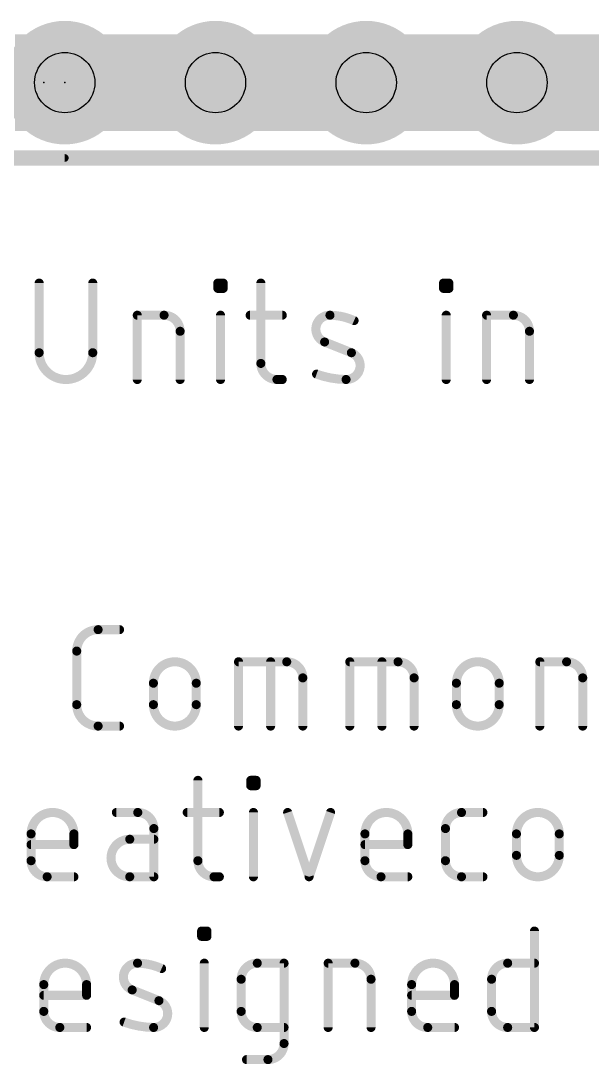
# Model space of a CAD drawing. Extents: x -28.7 to 57.9, y -15.3 to 34.1.
# Drawn here: x 4.34 to 13.97, y -15.27 to 2.31 of the extents above; entities that cross this region are included whole.
import ezdxf

# ---------------------------------------------------------------- set-up
doc = ezdxf.new("R2010")
doc.units = 0
for name, color, linetype in [('1', 12, 'CONTINUOUS'), ('16', 53, 'CONTINUOUS'), ('17', 254, 'CONTINUOUS'), ('20', 53, 'CONTINUOUS'), ('21', 41, 'CONTINUOUS'), ('22', 40, 'CONTINUOUS'), ('23', 53, 'CONTINUOUS'), ('24', 53, 'CONTINUOUS'), ('29', 253, 'CONTINUOUS'), ('30', 253, 'CONTINUOUS'), ('44', 253, 'CONTINUOUS'), ('47', 253, 'CONTINUOUS'), ('51', 53, 'CONTINUOUS')]:
    doc.layers.add(name, color=color, linetype=linetype)

# ---------------------------------------------------------------- blocks, each defined once
blk = doc.blocks.new('RECT')
blk.add_solid([(-0.5, -0.5), (0.5, -0.5), (-0.5, 0.5), (0.5, 0.5)])
blk = doc.blocks.new('ROUNDP')
at = {"const_width": 0.5}
blk.add_lwpolyline([(0, -0.25, 1), (0, 0.25, 1), (0, -0.25)], format="xyb", dxfattribs=at)

msp = doc.modelspace()

# ---------------------------------------------------------------- linework, layer by layer
at = {"layer": '1', "const_width": 0.254}
msp.add_lwpolyline([(27.94, 0), (0, 0)], dxfattribs=at)
msp.add_lwpolyline([(27.94, 0), (0, 0)], dxfattribs=at)
at = {"layer": '16', "const_width": 0.254}
msp.add_lwpolyline([(27.94, 0), (0, 0)], dxfattribs=at)
at = {"layer": '20', "const_width": 0.2032}
msp.add_lwpolyline([(0, 0), (27.94, 0)], dxfattribs=at)
at = {"layer": '23'}
msp.add_point((5.08, 1.27), dxfattribs=at)
at = {"layer": '24'}
msp.add_point((4.7244, 1.27), dxfattribs=at)
at = {"layer": '44'}
for centre in [(5.08, 1.27), (7.62, 1.27), (10.16, 1.27), (12.7, 1.27)]:
    msp.add_circle(centre, 0.508, dxfattribs=at)
at = {"layer": '47'}
for points, const_width in [([(5.08, 0), (-4.49, 0)], 0.13), ([(4.6482, -2.1082), (4.6482, -3.2822)], 0.1524), ([(5.5513, -3.2822), (5.5513, -2.1082)], 0.1524), ([(7.6598, -2.1985), (7.6598, -2.1082)], 0.1524), ([(7.6598, -2.1082), (7.7501, -2.1082)], 0.1524), ([(7.7501, -2.1082), (7.7501, -2.1985)], 0.1524), ([(8.3846, -2.1082), (8.3846, -3.4629)], 0.1524), ([(11.4634, -2.1985), (11.4634, -2.1082)], 0.1524), ([(11.4634, -2.1082), (11.5537, -2.1082)], 0.1524), ([(11.5537, -2.1082), (11.5537, -2.1985)], 0.1524), ([(7.7501, -2.1985), (7.6598, -2.1985)], 0.1524), ([(11.5537, -2.1985), (11.4634, -2.1985)], 0.1524), ([(6.3016, -3.7338), (6.3016, -2.6501)], 0.1524), ([(6.3016, -2.6501), (6.7532, -2.6501)], 0.1524), ([(7.705, -3.7338), (7.705, -2.6501)], 0.1524), ([(8.204, -2.6501), (8.7458, -2.6501)], 0.1524), ([(11.5085, -3.7338), (11.5085, -2.6501)], 0.1524), ([(12.1894, -3.7338), (12.1894, -2.6501)], 0.1524), ([(12.1894, -2.6501), (12.6409, -2.6501)], 0.1524), ([(7.0241, -2.921), (7.0241, -3.7338)], 0.1524), ([(12.9119, -2.921), (12.9119, -3.7338)], 0.1524), ([(9.9107, -3.2822), (9.4591, -3.1016)], 0.1524), ([(8.6555, -3.7338), (8.7458, -3.7338)], 0.1524)]:
    msp.add_lwpolyline(points, dxfattribs=dict(at, const_width=const_width))
for points, const_width in [([(5.08, -0.0325, 1), (5.08, 0.0325)], 0.065), ([(4.6863, -2.1082, 1), (4.6101, -2.1082)], 0.0762), ([(5.5894, -2.1082, 1), (5.5132, -2.1082)], 0.0762), ([(7.6979, -2.1082, 1), (7.6217, -2.1082)], 0.0762), ([(7.6598, -2.0701, 1), (7.6598, -2.1463)], 0.0762), ([(7.7882, -2.1082, 1), (7.712, -2.1082)], 0.0762), ([(7.7501, -2.1463, 1), (7.7501, -2.0701)], 0.0762), ([(8.4227, -2.1082, 1), (8.3465, -2.1082)], 0.0762), ([(11.5015, -2.1082, 1), (11.4253, -2.1082)], 0.0762), ([(11.4634, -2.0701, 1), (11.4634, -2.1463)], 0.0762), ([(11.5918, -2.1082, 1), (11.5156, -2.1082)], 0.0762), ([(11.5537, -2.1463, 1), (11.5537, -2.0701)], 0.0762), ([(7.6598, -2.1604, 1), (7.6598, -2.2366)], 0.0762), ([(7.6217, -2.1985, 1), (7.6979, -2.1985)], 0.0762), ([(7.712, -2.1985, 1), (7.7882, -2.1985)], 0.0762), ([(7.7501, -2.2366, 1), (7.7501, -2.1604)], 0.0762), ([(11.4634, -2.1604, 1), (11.4634, -2.2366)], 0.0762), ([(11.4253, -2.1985, 1), (11.5015, -2.1985)], 0.0762), ([(11.5156, -2.1985, 1), (11.5918, -2.1985)], 0.0762), ([(11.5537, -2.2366, 1), (11.5537, -2.1604)], 0.0762), ([(6.3397, -2.6501, 1), (6.2635, -2.6501)], 0.0762), ([(6.3016, -2.612, 1), (6.3016, -2.6882)], 0.0762), ([(7.0241, -2.921, 0.4142), (6.7532, -2.6501)], 0.1524), ([(6.7532, -2.612, 1), (6.7532, -2.6882)], 0.0762), ([(6.7532, -2.6882, 1), (6.7532, -2.612)], 0.0762), ([(7.7431, -2.6501, 1), (7.6669, -2.6501)], 0.0762), ([(8.204, -2.612, 1), (8.204, -2.6882)], 0.0762), ([(8.7458, -2.6882, 1), (8.7458, -2.612)], 0.0762), ([(9.5494, -2.6501, 0.8318), (9.4591, -3.1016)], 0.1524), ([(9.9558, -2.7404, 0.1026), (9.5494, -2.6501)], 0.1524), ([(9.55, -2.612, 1), (9.5489, -2.6882)], 0.0762), ([(9.5489, -2.6882, 1), (9.55, -2.612)], 0.0762), ([(11.5466, -2.6501, 1), (11.4704, -2.6501)], 0.0762), ([(12.2275, -2.6501, 1), (12.1513, -2.6501)], 0.0762), ([(12.1894, -2.612, 1), (12.1894, -2.6882)], 0.0762), ([(12.9119, -2.921, 0.4142), (12.6409, -2.6501)], 0.1524), ([(12.6409, -2.612, 1), (12.6409, -2.6882)], 0.0762), ([(12.6409, -2.6882, 1), (12.6409, -2.612)], 0.0762), ([(9.9402, -2.7751, 1), (9.9715, -2.7056)], 0.0762), ([(7.0622, -2.921, 1), (6.986, -2.921)], 0.0762), ([(6.986, -2.921, 1), (7.0622, -2.921)], 0.0762), ([(12.95, -2.921, 1), (12.8738, -2.921)], 0.0762), ([(12.8738, -2.921, 1), (12.95, -2.921)], 0.0762), ([(9.4733, -3.0663, 1), (9.445, -3.137)], 0.0762), ([(9.445, -3.137, 1), (9.4733, -3.0662)], 0.0762), ([(4.6482, -3.2822, 1), (5.5513, -3.2822)], 0.1524), ([(4.6863, -3.2822, 1), (4.6101, -3.2822)], 0.0762), ([(4.6101, -3.2822, 1), (4.6863, -3.2822)], 0.0762), ([(5.5894, -3.2822, 1), (5.5132, -3.2822)], 0.0762), ([(5.5132, -3.2822, 1), (5.5894, -3.2822)], 0.0762), ([(9.8204, -3.7338, 0.8318), (9.9107, -3.2822)], 0.1524), ([(9.9248, -3.2469, 1), (9.8965, -3.3176)], 0.0762), ([(9.8965, -3.3176, 1), (9.9248, -3.2469)], 0.0762), ([(8.3846, -3.4629, 0.4142), (8.6555, -3.7338)], 0.1524), ([(8.4227, -3.4629, 1), (8.3465, -3.4629)], 0.0762), ([(8.3465, -3.4629, 1), (8.4227, -3.4629)], 0.0762), ([(8.6555, -3.6957, 1), (8.6555, -3.7719)], 0.0762), ([(8.6555, -3.7719, 1), (8.6555, -3.6957)], 0.0762), ([(8.7458, -3.7719, 1), (8.7458, -3.6957)], 0.0762), ([(9.3366, -3.6076, 1), (9.3108, -3.6793)], 0.0762), ([(9.3237, -3.6435, 0.083), (9.8204, -3.7338)], 0.1524), ([(9.8209, -3.6957, 1), (9.8198, -3.7719)], 0.0762), ([(9.8198, -3.7719, 1), (9.8209, -3.6957)], 0.0762), ([(6.2635, -3.7338, 1), (6.3397, -3.7338)], 0.0762), ([(6.986, -3.7338, 1), (7.0622, -3.7338)], 0.0762), ([(7.6669, -3.7338, 1), (7.7431, -3.7338)], 0.0762), ([(11.4704, -3.7338, 1), (11.5466, -3.7338)], 0.0762), ([(12.1513, -3.7338, 1), (12.2275, -3.7338)], 0.0762), ([(12.8738, -3.7338, 1), (12.95, -3.7338)], 0.0762)]:
    msp.add_lwpolyline(points, format="xyb", dxfattribs=dict(at, const_width=const_width))
at = {"layer": '51'}
for points, const_width in [([(5.6421, -7.9502, 0.4142), (5.2808, -8.3114)], 0.1524), ([(5.6421, -7.9121, 1), (5.6421, -7.9883)], 0.0762), ([(5.6421, -7.9883, 1), (5.6421, -7.9121)], 0.0762), ([(6.0033, -7.9883, 1), (6.0033, -7.9121)], 0.0762), ([(5.3189, -8.3114, 1), (5.2427, -8.3114)], 0.0762), ([(5.2427, -8.3114, 1), (5.3189, -8.3114)], 0.0762), ([(7.296, -8.8533, 1), (6.5735, -8.8533)], 0.1524), ([(8.0462, -8.4921, 1), (7.97, -8.4921)], 0.0762), ([(8.0081, -8.454, 1), (8.0081, -8.5302)], 0.0762), ([(8.588, -8.4921, 1), (8.5118, -8.4921)], 0.0762), ([(9.0918, -8.763, 0.4142), (8.8209, -8.4921)], 0.1524), ([(8.8209, -8.454, 1), (8.8209, -8.5302)], 0.0762), ([(8.8209, -8.5302, 1), (8.8209, -8.454)], 0.0762), ([(9.9219, -8.4921, 1), (9.8457, -8.4921)], 0.0762), ([(9.8838, -8.454, 1), (9.8838, -8.5302)], 0.0762), ([(10.4638, -8.4921, 1), (10.3876, -8.4921)], 0.0762), ([(10.9676, -8.763, 0.4142), (10.6966, -8.4921)], 0.1524), ([(10.6966, -8.454, 1), (10.6966, -8.5302)], 0.0762), ([(10.6966, -8.5302, 1), (10.6966, -8.454)], 0.0762), ([(12.4022, -8.8533, 1), (11.6797, -8.8533)], 0.1524), ([(13.1246, -8.4921, 1), (13.0484, -8.4921)], 0.0762), ([(13.0865, -8.454, 1), (13.0865, -8.5302)], 0.0762), ([(13.809, -8.763, 0.4142), (13.538, -8.4921)], 0.1524), ([(13.538, -8.454, 1), (13.538, -8.5302)], 0.0762), ([(13.538, -8.5302, 1), (13.538, -8.454)], 0.0762), ([(6.6116, -8.8533, 1), (6.5354, -8.8533)], 0.0762), ([(7.3341, -8.8533, 1), (7.2579, -8.8533)], 0.0762), ([(9.1299, -8.763, 1), (9.0537, -8.763)], 0.0762), ([(9.0537, -8.763, 1), (9.1299, -8.763)], 0.0762), ([(11.0057, -8.763, 1), (10.9295, -8.763)], 0.0762), ([(10.9295, -8.763, 1), (11.0057, -8.763)], 0.0762), ([(11.7178, -8.8533, 1), (11.6416, -8.8533)], 0.0762), ([(12.4403, -8.8533, 1), (12.3641, -8.8533)], 0.0762), ([(13.8471, -8.763, 1), (13.7709, -8.763)], 0.0762), ([(13.7709, -8.763, 1), (13.8471, -8.763)], 0.0762), ([(6.5354, -8.8533, 1), (6.6116, -8.8533)], 0.0762), ([(7.2579, -8.8533, 1), (7.3341, -8.8533)], 0.0762), ([(11.6416, -8.8533, 1), (11.7178, -8.8533)], 0.0762), ([(12.3641, -8.8533, 1), (12.4403, -8.8533)], 0.0762), ([(5.2808, -9.2146, 0.4142), (5.6421, -9.5758)], 0.1524), ([(5.3189, -9.2146, 1), (5.2427, -9.2146)], 0.0762), ([(6.5735, -9.2146, 1), (7.296, -9.2146)], 0.1524), ([(6.6116, -9.2146, 1), (6.5354, -9.2146)], 0.0762), ([(7.3341, -9.2146, 1), (7.2579, -9.2146)], 0.0762), ([(11.6797, -9.2146, 1), (12.4022, -9.2146)], 0.1524), ([(11.7178, -9.2146, 1), (11.6416, -9.2146)], 0.0762), ([(12.4403, -9.2146, 1), (12.3641, -9.2146)], 0.0762), ([(5.2427, -9.2146, 1), (5.3189, -9.2146)], 0.0762), ([(6.5354, -9.2146, 1), (6.6116, -9.2146)], 0.0762), ([(7.2579, -9.2146, 1), (7.3341, -9.2146)], 0.0762), ([(11.6416, -9.2146, 1), (11.7178, -9.2146)], 0.0762), ([(12.3641, -9.2146, 1), (12.4403, -9.2146)], 0.0762), ([(5.6421, -9.5377, 1), (5.6421, -9.6139)], 0.0762), ([(5.6421, -9.6139, 1), (5.6421, -9.5377)], 0.0762), ([(6.0033, -9.6139, 1), (6.0033, -9.5377)], 0.0762), ([(7.97, -9.5758, 1), (8.0462, -9.5758)], 0.0762), ([(8.5118, -9.5758, 1), (8.588, -9.5758)], 0.0762), ([(9.0537, -9.5758, 1), (9.1299, -9.5758)], 0.0762), ([(9.8457, -9.5758, 1), (9.9219, -9.5758)], 0.0762), ([(10.3876, -9.5758, 1), (10.4638, -9.5758)], 0.0762), ([(10.9295, -9.5758, 1), (11.0057, -9.5758)], 0.0762), ([(13.0484, -9.5758, 1), (13.1246, -9.5758)], 0.0762), ([(13.7709, -9.5758, 1), (13.8471, -9.5758)], 0.0762), ([(7.3623, -10.4902, 1), (7.2861, -10.4902)], 0.0762), ([(8.2527, -10.4902, 1), (8.1765, -10.4902)], 0.0762), ([(8.2146, -10.4521, 1), (8.2146, -10.5283)], 0.0762), ([(8.2146, -10.5424, 1), (8.2146, -10.6186)], 0.0762), ([(8.1765, -10.5805, 1), (8.2527, -10.5805)], 0.0762), ([(8.343, -10.4902, 1), (8.2668, -10.4902)], 0.0762), ([(8.2668, -10.5805, 1), (8.343, -10.5805)], 0.0762), ([(8.3049, -10.5283, 1), (8.3049, -10.4521)], 0.0762), ([(8.3049, -10.6186, 1), (8.3049, -10.5424)], 0.0762), ([(5.2343, -11.3933, 1), (4.5118, -11.3933)], 0.1524), ([(5.9495, -10.994, 1), (5.9495, -11.0702)], 0.0762), ([(6.5817, -11.303, 0.4142), (6.3107, -11.0321)], 0.1524), ([(6.3107, -10.994, 1), (6.3107, -11.0702)], 0.0762), ([(6.3107, -11.0702, 1), (6.3107, -10.994)], 0.0762), ([(7.1436, -10.994, 1), (7.1436, -11.0702)], 0.0762), ([(7.6854, -11.0702, 1), (7.6854, -10.994)], 0.0762), ([(8.2979, -11.0321, 1), (8.2217, -11.0321)], 0.0762), ([(8.8726, -11.02, 1), (8.8003, -11.0441)], 0.0762), ([(9.595, -11.0441, 1), (9.5228, -11.02)], 0.0762), ([(10.8615, -11.3933, 1), (10.139, -11.3933)], 0.1524), ([(11.7664, -11.0321, 0.4142), (11.4955, -11.303)], 0.1524), ([(11.7664, -10.994, 1), (11.7664, -11.0702)], 0.0762), ([(11.7664, -11.0702, 1), (11.7664, -10.994)], 0.0762), ([(12.1277, -11.0702, 1), (12.1277, -10.994)], 0.0762), ([(13.4146, -11.3933, 1), (12.6921, -11.3933)], 0.1524), ([(6.6198, -11.303, 1), (6.5436, -11.303)], 0.0762), ([(11.5336, -11.303, 1), (11.4574, -11.303)], 0.0762), ([(4.5499, -11.3933, 1), (4.4737, -11.3933)], 0.0762), ([(4.4737, -11.3933, 1), (4.5499, -11.3933)], 0.0762), ([(5.2724, -11.3933, 1), (5.1962, -11.3933)], 0.0762), ([(5.1962, -11.3933, 1), (5.2724, -11.3933)], 0.0762), ([(6.1753, -11.4836, 1), (6.1753, -12.1158)], 0.1524), ([(6.1753, -11.4455, 1), (6.1753, -11.5217)], 0.0762), ([(6.1753, -11.5217, 1), (6.1753, -11.4455)], 0.0762), ([(6.5436, -11.303, 1), (6.6198, -11.303)], 0.0762), ([(6.5817, -11.5217, 1), (6.5817, -11.4455)], 0.0762), ([(10.1771, -11.3933, 1), (10.1009, -11.3933)], 0.0762), ([(10.1009, -11.3933, 1), (10.1771, -11.3933)], 0.0762), ([(10.8996, -11.3933, 1), (10.8234, -11.3933)], 0.0762), ([(10.8234, -11.3933, 1), (10.8996, -11.3933)], 0.0762), ([(11.4574, -11.303, 1), (11.5336, -11.303)], 0.0762), ([(12.7302, -11.3933, 1), (12.654, -11.3933)], 0.0762), ([(12.654, -11.3933, 1), (12.7302, -11.3933)], 0.0762), ([(13.4527, -11.3933, 1), (13.3765, -11.3933)], 0.0762), ([(13.3765, -11.3933, 1), (13.4527, -11.3933)], 0.0762), ([(4.5118, -11.5358, 1), (4.5118, -11.612)], 0.0762), ([(5.1962, -11.5739, 1), (5.2724, -11.5739)], 0.0762), ([(5.2343, -11.612, 1), (5.2343, -11.5358)], 0.0762), ([(10.139, -11.5358, 1), (10.139, -11.612)], 0.0762), ([(10.8234, -11.5739, 1), (10.8996, -11.5739)], 0.0762), ([(10.8615, -11.612, 1), (10.8615, -11.5358)], 0.0762), ([(4.5118, -11.8449, 0.4142), (4.7827, -12.1158)], 0.1524), ([(4.5499, -11.8449, 1), (4.4737, -11.8449)], 0.0762), ([(7.3242, -11.8449, 0.4142), (7.5951, -12.1158)], 0.1524), ([(7.3623, -11.8449, 1), (7.2861, -11.8449)], 0.0762), ([(10.139, -11.8449, 0.4142), (10.4099, -12.1158)], 0.1524), ([(10.1771, -11.8449, 1), (10.1009, -11.8449)], 0.0762), ([(11.4955, -11.8449, 0.4142), (11.7664, -12.1158)], 0.1524), ([(11.5336, -11.8449, 1), (11.4574, -11.8449)], 0.0762), ([(12.6921, -11.7546, 1), (13.4146, -11.7546)], 0.1524), ([(12.7302, -11.7546, 1), (12.654, -11.7546)], 0.0762), ([(12.654, -11.7546, 1), (12.7302, -11.7546)], 0.0762), ([(13.4527, -11.7546, 1), (13.3765, -11.7546)], 0.0762), ([(13.3765, -11.7546, 1), (13.4527, -11.7546)], 0.0762), ([(4.4737, -11.8449, 1), (4.5499, -11.8449)], 0.0762), ([(7.2861, -11.8449, 1), (7.3623, -11.8449)], 0.0762), ([(10.1009, -11.8449, 1), (10.1771, -11.8449)], 0.0762), ([(11.4574, -11.8449, 1), (11.5336, -11.8449)], 0.0762), ([(4.7827, -12.0777, 1), (4.7827, -12.1539)], 0.0762), ([(4.7827, -12.1539, 1), (4.7827, -12.0777)], 0.0762), ([(5.2343, -12.1539, 1), (5.2343, -12.0777)], 0.0762), ([(6.1753, -12.0777, 1), (6.1753, -12.1539)], 0.0762), ([(6.1753, -12.1539, 1), (6.1753, -12.0777)], 0.0762), ([(6.5436, -12.1158, 1), (6.6198, -12.1158)], 0.0762), ([(6.5817, -12.1539, 1), (6.5817, -12.0777)], 0.0762), ([(7.5951, -12.0777, 1), (7.5951, -12.1539)], 0.0762), ([(7.5951, -12.1539, 1), (7.5951, -12.0777)], 0.0762), ([(7.6854, -12.1539, 1), (7.6854, -12.0777)], 0.0762), ([(8.2217, -12.1158, 1), (8.2979, -12.1158)], 0.0762), ([(9.1615, -12.1038, 1), (9.2338, -12.1278)], 0.0762), ([(9.1615, -12.1278, 1), (9.2338, -12.1038)], 0.0762), ([(10.4099, -12.0777, 1), (10.4099, -12.1539)], 0.0762), ([(10.4099, -12.1539, 1), (10.4099, -12.0777)], 0.0762), ([(10.8615, -12.1539, 1), (10.8615, -12.0777)], 0.0762), ([(11.7664, -12.0777, 1), (11.7664, -12.1539)], 0.0762), ([(11.7664, -12.1539, 1), (11.7664, -12.0777)], 0.0762), ([(12.1277, -12.1539, 1), (12.1277, -12.0777)], 0.0762), ([(7.4244, -13.0302, 1), (7.3482, -13.0302)], 0.0762), ([(7.3863, -12.9921, 1), (7.3863, -13.0683)], 0.0762), ([(7.5147, -13.0302, 1), (7.4385, -13.0302)], 0.0762), ([(7.4766, -13.0683, 1), (7.4766, -12.9921)], 0.0762), ([(13.0339, -13.0302, 1), (12.9577, -13.0302)], 0.0762), ([(7.3863, -13.0824, 1), (7.3863, -13.1586)], 0.0762), ([(7.3482, -13.1205, 1), (7.4244, -13.1205)], 0.0762), ([(7.4385, -13.1205, 1), (7.5147, -13.1205)], 0.0762), ([(7.4766, -13.1586, 1), (7.4766, -13.0824)], 0.0762), ([(5.448, -13.9333, 1), (4.7255, -13.9333)], 0.1524), ([(6.306, -13.5721, 0.8318), (6.2157, -14.0236)], 0.1524), ([(6.7124, -13.6624, 0.1026), (6.306, -13.5721)], 0.1524), ([(6.3066, -13.534, 1), (6.3055, -13.6102)], 0.0762), ([(6.3055, -13.6102, 1), (6.3066, -13.534)], 0.0762), ([(7.4696, -13.5721, 1), (7.3934, -13.5721)], 0.0762), ([(8.3238, -13.5721, 0.4142), (8.0529, -13.843)], 0.1524), ([(8.3238, -13.534, 1), (8.3238, -13.6102)], 0.0762), ([(8.3238, -13.6102, 1), (8.3238, -13.534)], 0.0762), ([(8.8134, -13.5721, 1), (8.7372, -13.5721)], 0.0762), ([(8.7753, -13.6102, 1), (8.7753, -13.534)], 0.0762), ([(9.5572, -13.5721, 1), (9.481, -13.5721)], 0.0762), ([(9.5191, -13.534, 1), (9.5191, -13.6102)], 0.0762), ([(10.2416, -13.843, 0.4142), (9.9707, -13.5721)], 0.1524), ([(9.9707, -13.534, 1), (9.9707, -13.6102)], 0.0762), ([(9.9707, -13.6102, 1), (9.9707, -13.534)], 0.0762), ([(11.6484, -13.9333, 1), (10.9259, -13.9333)], 0.1524), ([(12.5442, -13.5721, 0.4142), (12.2733, -13.843)], 0.1524), ([(12.5442, -13.534, 1), (12.5442, -13.6102)], 0.0762), ([(12.5442, -13.6102, 1), (12.5442, -13.534)], 0.0762), ([(12.9958, -13.6102, 1), (12.9958, -13.534)], 0.0762), ([(6.6968, -13.6971, 1), (6.7281, -13.6276)], 0.0762), ([(4.7636, -13.9333, 1), (4.6874, -13.9333)], 0.0762), ([(5.4861, -13.9333, 1), (5.4099, -13.9333)], 0.0762), ([(8.091, -13.843, 1), (8.0148, -13.843)], 0.0762), ([(8.0148, -13.843, 1), (8.091, -13.843)], 0.0762), ([(10.2797, -13.843, 1), (10.2035, -13.843)], 0.0762), ([(10.2035, -13.843, 1), (10.2797, -13.843)], 0.0762), ([(10.964, -13.9333, 1), (10.8878, -13.9333)], 0.0762), ([(11.6865, -13.9333, 1), (11.6103, -13.9333)], 0.0762), ([(12.3114, -13.843, 1), (12.2352, -13.843)], 0.0762), ([(12.2352, -13.843, 1), (12.3114, -13.843)], 0.0762), ([(4.6874, -13.9333, 1), (4.7636, -13.9333)], 0.0762), ([(4.7255, -14.0758, 1), (4.7255, -14.152)], 0.0762), ([(5.4099, -13.9333, 1), (5.4861, -13.9333)], 0.0762), ([(5.448, -14.152, 1), (5.448, -14.0758)], 0.0762), ([(6.2299, -13.9883, 1), (6.2016, -14.059)], 0.0762), ([(6.2016, -14.059, 1), (6.2299, -13.9882)], 0.0762), ([(10.8878, -13.9333, 1), (10.964, -13.9333)], 0.0762), ([(10.9259, -14.0758, 1), (10.9259, -14.152)], 0.0762), ([(11.6103, -13.9333, 1), (11.6865, -13.9333)], 0.0762), ([(11.6484, -14.152, 1), (11.6484, -14.0758)], 0.0762), ([(5.4099, -14.1139, 1), (5.4861, -14.1139)], 0.0762), ([(6.5769, -14.6558, 0.8318), (6.6673, -14.2042)], 0.1524), ([(6.6814, -14.1689, 1), (6.6531, -14.2396)], 0.0762), ([(6.6531, -14.2396, 1), (6.6814, -14.1689)], 0.0762), ([(11.6103, -14.1139, 1), (11.6865, -14.1139)], 0.0762), ([(4.7255, -14.3849, 0.4142), (4.9965, -14.6558)], 0.1524), ([(4.7636, -14.3849, 1), (4.6874, -14.3849)], 0.0762), ([(4.6874, -14.3849, 1), (4.7636, -14.3849)], 0.0762), ([(8.0529, -14.3849, 0.4142), (8.3238, -14.6558)], 0.1524), ([(8.091, -14.3849, 1), (8.0148, -14.3849)], 0.0762), ([(8.0148, -14.3849, 1), (8.091, -14.3849)], 0.0762), ([(10.9259, -14.3849, 0.4142), (11.1968, -14.6558)], 0.1524), ([(10.964, -14.3849, 1), (10.8878, -14.3849)], 0.0762), ([(10.8878, -14.3849, 1), (10.964, -14.3849)], 0.0762), ([(12.2733, -14.3849, 0.4142), (12.5442, -14.6558)], 0.1524), ([(12.3114, -14.3849, 1), (12.2352, -14.3849)], 0.0762), ([(12.2352, -14.3849, 1), (12.3114, -14.3849)], 0.0762), ([(4.9965, -14.6177, 1), (4.9965, -14.6939)], 0.0762), ([(4.9965, -14.6939, 1), (4.9965, -14.6177)], 0.0762), ([(5.448, -14.6939, 1), (5.448, -14.6177)], 0.0762), ([(6.0931, -14.5296, 1), (6.0673, -14.6013)], 0.0762), ([(6.0802, -14.5655, 0.083), (6.5769, -14.6558)], 0.1524), ([(6.5775, -14.6177, 1), (6.5764, -14.6939)], 0.0762), ([(6.5764, -14.6939, 1), (6.5775, -14.6177)], 0.0762), ([(8.3238, -14.6177, 1), (8.3238, -14.6939)], 0.0762), ([(8.3238, -14.6939, 1), (8.3238, -14.6177)], 0.0762), ([(8.7753, -14.6939, 1), (8.7753, -14.6177)], 0.0762), ([(11.1968, -14.6177, 1), (11.1968, -14.6939)], 0.0762), ([(11.1968, -14.6939, 1), (11.1968, -14.6177)], 0.0762), ([(11.6484, -14.6939, 1), (11.6484, -14.6177)], 0.0762), ([(12.5442, -14.6177, 1), (12.5442, -14.6939)], 0.0762), ([(12.5442, -14.6939, 1), (12.5442, -14.6177)], 0.0762), ([(12.9958, -14.6939, 1), (12.9958, -14.6177)], 0.0762), ([(7.3934, -14.6558, 1), (7.4696, -14.6558)], 0.0762), ([(9.481, -14.6558, 1), (9.5572, -14.6558)], 0.0762), ([(10.2035, -14.6558, 1), (10.2797, -14.6558)], 0.0762), ([(12.9577, -14.6558, 1), (13.0339, -14.6558)], 0.0762), ([(8.5044, -15.1977, 0.4142), (8.7753, -14.9267)], 0.1524), ([(8.8134, -14.9267, 1), (8.7372, -14.9267)], 0.0762), ([(8.7372, -14.9267, 1), (8.8134, -14.9267)], 0.0762), ([(8.1432, -15.1596, 1), (8.1432, -15.2358)], 0.0762), ([(8.5044, -15.1596, 1), (8.5044, -15.2358)], 0.0762), ([(8.5044, -15.2358, 1), (8.5044, -15.1596)], 0.0762)]:
    msp.add_lwpolyline(points, format="xyb", dxfattribs=dict(at, const_width=const_width))
at = {"layer": '51', "const_width": 0.1524}
for points in [[(5.6421, -7.9502), (6.0033, -7.9502)], [(5.2808, -9.2146), (5.2808, -8.3114)], [(8.0081, -9.5758), (8.0081, -8.4921)], [(8.0081, -8.4921), (8.8209, -8.4921)], [(8.5499, -9.5758), (8.5499, -8.4921)], [(9.8838, -9.5758), (9.8838, -8.4921)], [(9.8838, -8.4921), (10.6966, -8.4921)], [(10.4257, -9.5758), (10.4257, -8.4921)], [(13.0865, -9.5758), (13.0865, -8.4921)], [(13.0865, -8.4921), (13.538, -8.4921)], [(6.5735, -9.2146), (6.5735, -8.8533)], [(7.296, -8.8533), (7.296, -9.2146)], [(9.0918, -8.763), (9.0918, -9.5758)], [(10.9676, -8.763), (10.9676, -9.5758)], [(11.6797, -9.2146), (11.6797, -8.8533)], [(12.4022, -8.8533), (12.4022, -9.2146)], [(13.809, -8.763), (13.809, -9.5758)], [(6.0033, -9.5758), (5.6421, -9.5758)], [(7.3242, -10.4902), (7.3242, -11.8449)], [(8.2146, -10.5805), (8.2146, -10.4902)], [(8.2146, -10.4902), (8.3049, -10.4902)], [(8.3049, -10.5805), (8.2146, -10.5805)], [(8.3049, -10.4902), (8.3049, -10.5805)], [(6.3107, -11.0321), (5.9495, -11.0321)], [(7.1436, -11.0321), (7.6854, -11.0321)], [(8.2598, -12.1158), (8.2598, -11.0321)], [(8.8364, -11.0321), (9.1977, -12.1158)], [(9.1977, -12.1158), (9.5589, -11.0321)], [(11.7664, -11.0321), (12.1277, -11.0321)], [(6.5817, -12.1158), (6.5817, -11.303)], [(11.4955, -11.8449), (11.4955, -11.303)], [(4.5118, -11.8449), (4.5118, -11.3933)], [(5.2343, -11.3933), (5.2343, -11.5739)], [(6.5817, -11.4836), (6.1753, -11.4836)], [(10.139, -11.8449), (10.139, -11.3933)], [(10.8615, -11.3933), (10.8615, -11.5739)], [(12.6921, -11.7546), (12.6921, -11.3933)], [(13.4146, -11.3933), (13.4146, -11.7546)], [(5.2343, -11.5739), (4.5118, -11.5739)], [(10.8615, -11.5739), (10.139, -11.5739)], [(5.2343, -12.1158), (4.7827, -12.1158)], [(6.1753, -12.1158), (6.5817, -12.1158)], [(7.5951, -12.1158), (7.6854, -12.1158)], [(10.8615, -12.1158), (10.4099, -12.1158)], [(12.1277, -12.1158), (11.7664, -12.1158)], [(7.3863, -13.1205), (7.3863, -13.0302)], [(7.3863, -13.0302), (7.4766, -13.0302)], [(7.4766, -13.0302), (7.4766, -13.1205)], [(12.9958, -13.0302), (12.9958, -14.6558)], [(7.4766, -13.1205), (7.3863, -13.1205)], [(7.4315, -14.6558), (7.4315, -13.5721)], [(8.3238, -13.5721), (8.7753, -13.5721)], [(8.7753, -13.5721), (8.7753, -14.9267)], [(9.5191, -14.6558), (9.5191, -13.5721)], [(9.5191, -13.5721), (9.9707, -13.5721)], [(12.5442, -13.5721), (12.9958, -13.5721)], [(4.7255, -14.3849), (4.7255, -13.9333)], [(5.448, -13.9333), (5.448, -14.1139)], [(8.0529, -14.3849), (8.0529, -13.843)], [(10.2416, -13.843), (10.2416, -14.6558)], [(10.9259, -14.3849), (10.9259, -13.9333)], [(11.6484, -13.9333), (11.6484, -14.1139)], [(12.2733, -14.3849), (12.2733, -13.843)], [(5.448, -14.1139), (4.7255, -14.1139)], [(6.6673, -14.2042), (6.2157, -14.0236)], [(11.6484, -14.1139), (10.9259, -14.1139)], [(5.448, -14.6558), (4.9965, -14.6558)], [(8.7753, -14.6558), (8.3238, -14.6558)], [(11.6484, -14.6558), (11.1968, -14.6558)], [(12.9958, -14.6558), (12.5442, -14.6558)], [(8.5044, -15.1977), (8.1432, -15.1977)]]:
    msp.add_lwpolyline(points, dxfattribs=at)

# ---------------------------------------------------------------- block references
at = {"layer": '17', "xscale": 1.8796, "yscale": 1.8796, "rotation": 90}
for p in [(5.08, 1.27), (5.08, 1.27), (7.62, 1.27), (7.62, 1.27), (10.16, 1.27), (10.16, 1.27), (12.7, 1.27), (12.7, 1.27)]:
    msp.add_blockref('ROUNDP', p, dxfattribs=at)
at = {"layer": '21', "xscale": 21.8694, "yscale": 1.6256, "rotation": 180}
msp.add_blockref('RECT', (15.1765, 1.27), dxfattribs=at)
at = {"layer": '22', "xscale": 21.8694, "yscale": 1.6256}
msp.add_blockref('RECT', (15.1765, 1.27), dxfattribs=at)
at = {"layer": '29', "xscale": 2.0828, "yscale": 2.0828, "rotation": 90}
for p in [(5.08, 1.27), (7.62, 1.27), (10.16, 1.27), (12.7, 1.27)]:
    msp.add_blockref('ROUNDP', p, dxfattribs=at)
at = {"layer": '30', "xscale": 2.0828, "yscale": 2.0828, "rotation": 90}
for p in [(5.08, 1.27), (7.62, 1.27), (10.16, 1.27), (12.7, 1.27)]:
    msp.add_blockref('ROUNDP', p, dxfattribs=at)
at = {"layer": '51', "xscale": 0.508, "yscale": 0.508}
for p in [(5.08, 1.27), (7.62, 1.27), (10.16, 1.27), (12.7, 1.27)]:
    msp.add_blockref('RECT', p, dxfattribs=at)

doc.saveas('drawing.dxf')
